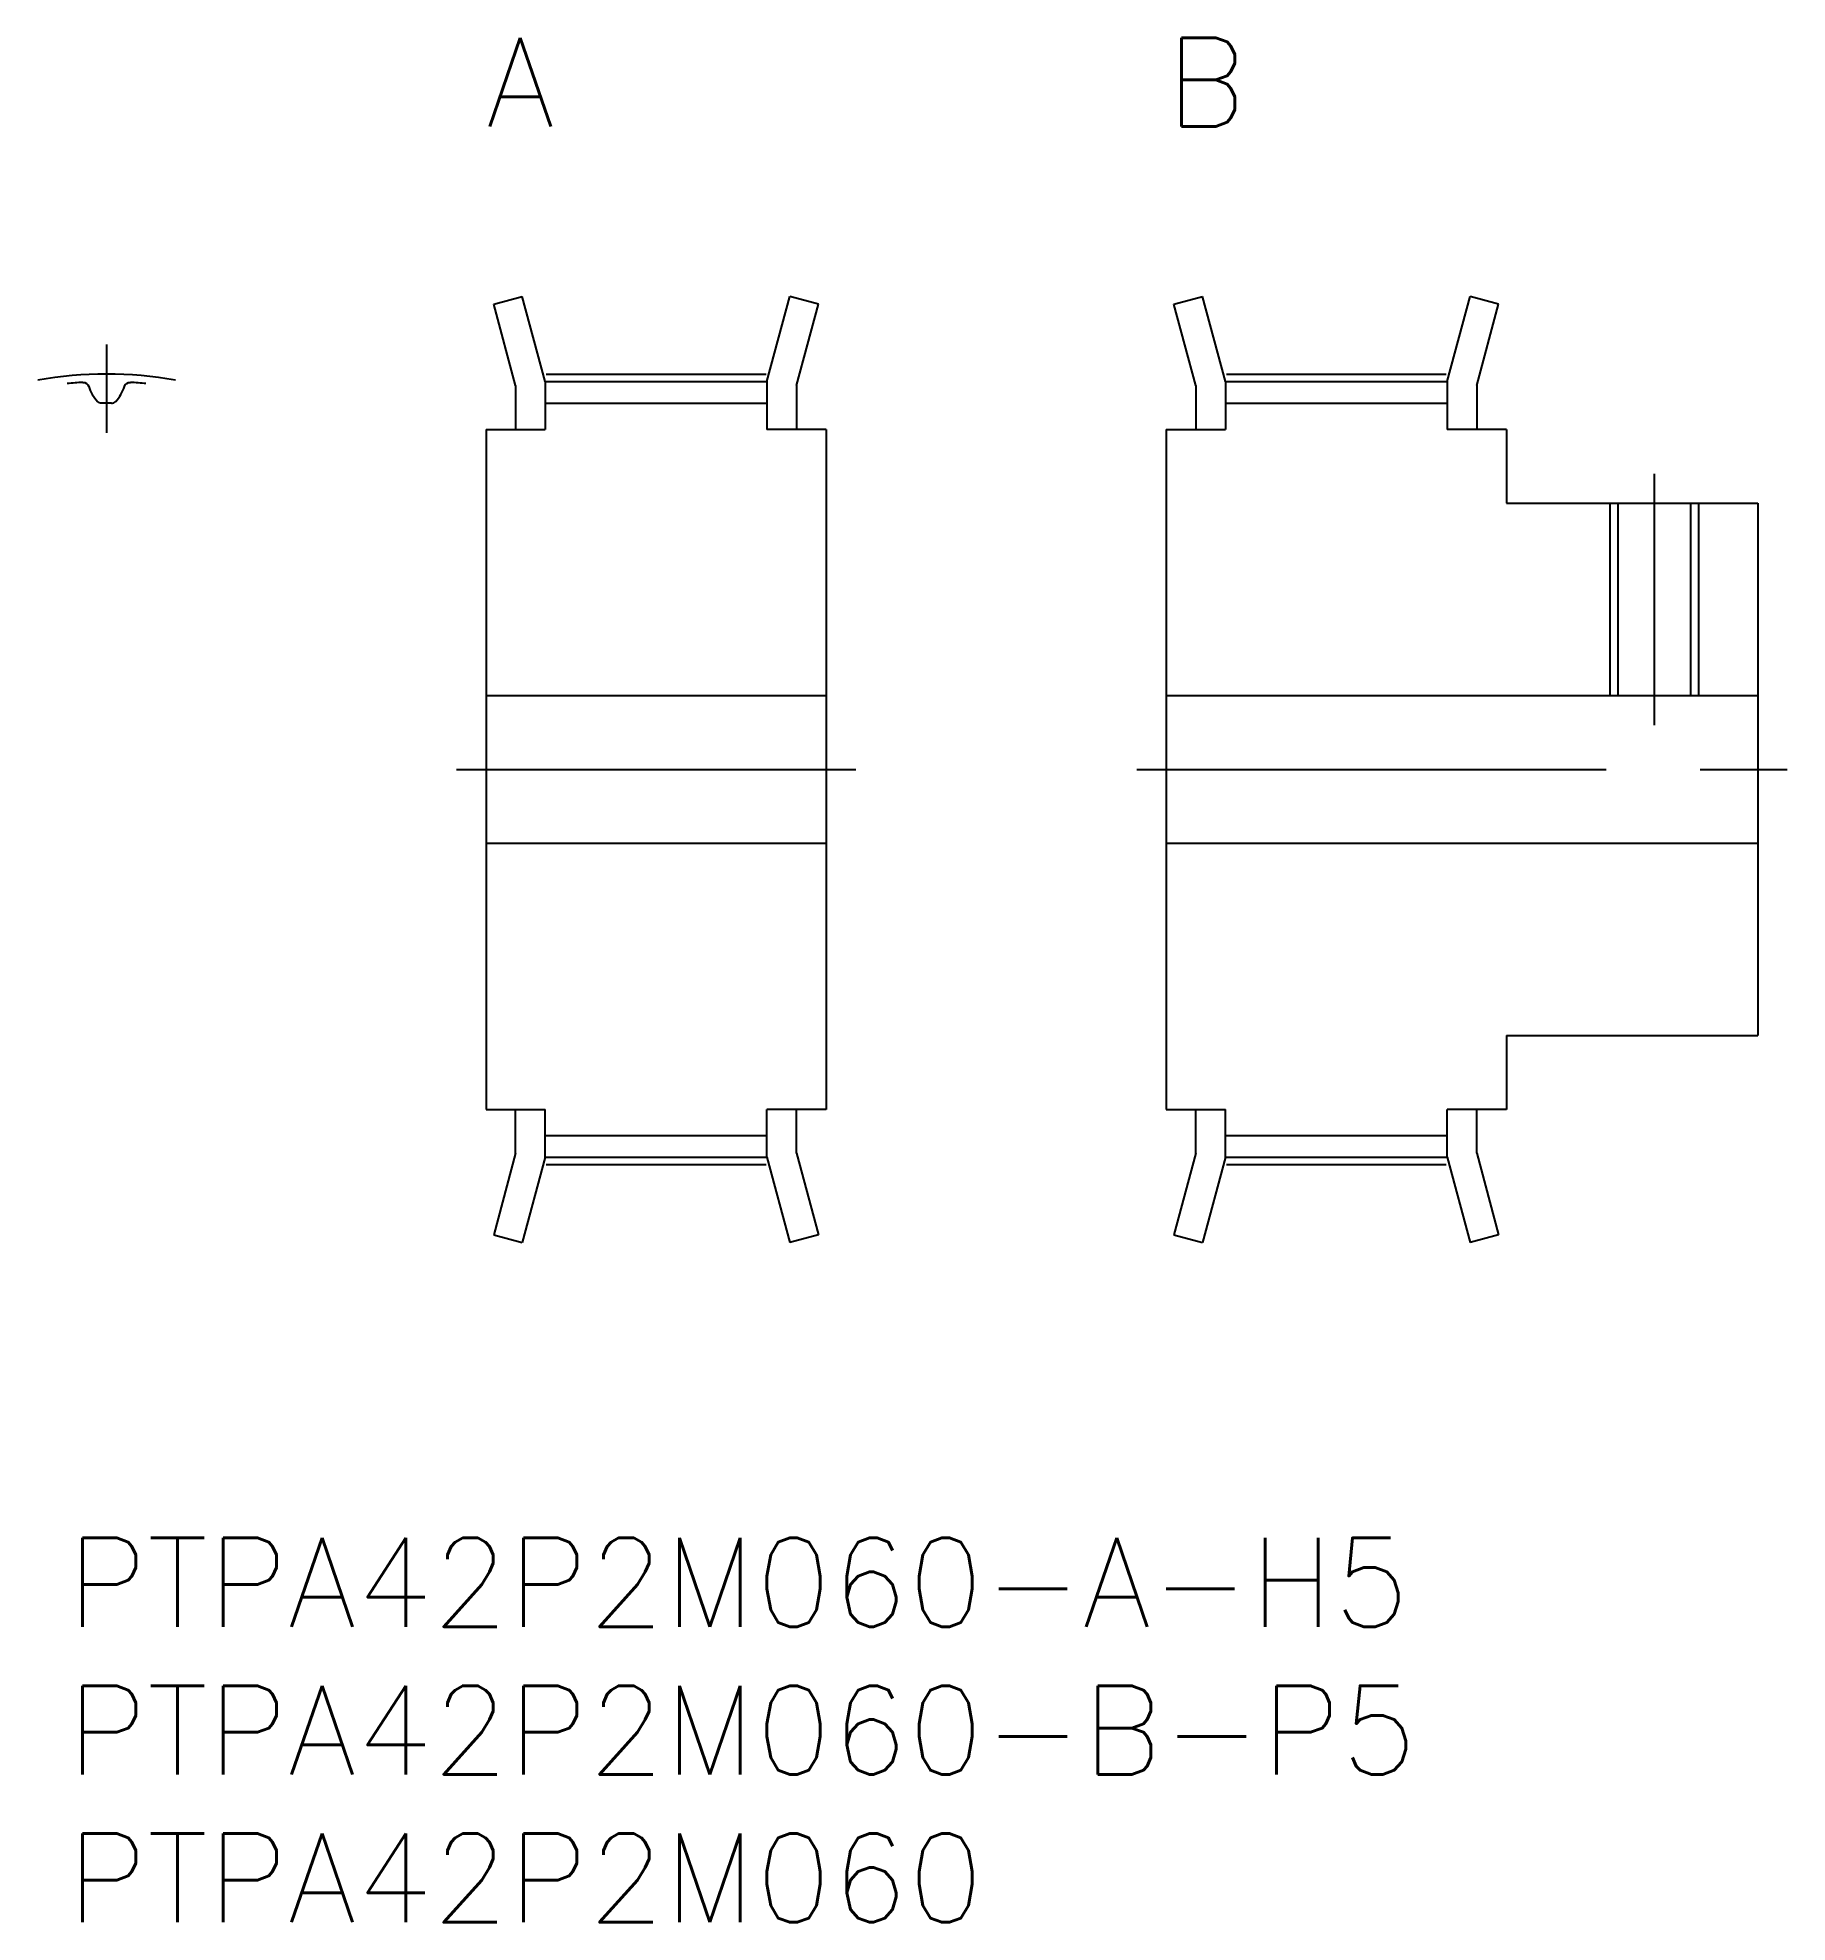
# Model space of a CAD drawing. Extents: x -1 to 58.2, y -13 to 50.8.
import ezdxf

# ---------------------------------------------------------------- set-up
doc = ezdxf.new("R2010")
doc.units = 0
doc.header["$LTSCALE"] = 0.5
doc.linetypes.add('CENTER', pattern=[50.8, 31.75, -6.35, 6.35, -6.35])
for name, color, linetype in [('MSM_CENTER', 1, 'CENTER'), ('MSM_CONTINUOUS', 7, 'CONTINUOUS'), ('MSM_NARROW', 5, 'CONTINUOUS'), ('MSM_PART_NUMBER', 7, 'CONTINUOUS')]:
    doc.layers.add(name, color=color, linetype=linetype)
doc.styles.get("Standard").update_dxf_attribs({"font": 'txt.shx', "height": 3, "bigfont": 'bigfont.shx'})

# ---------------------------------------------------------------- blocks, each defined once
blk = doc.blocks.new('*U41')
at = {"layer": 'MSM_PART_NUMBER'}
blk.add_text('B', height=3, dxfattribs=at).set_placement((37.16, 47.75))
blk = doc.blocks.new('*U42')
at = {"layer": 'MSM_PART_NUMBER'}
blk.add_text('A', height=3, dxfattribs=at).set_placement((14.16, 47.75))
blk = doc.blocks.new('*U43')
at = {"layer": 'MSM_PART_NUMBER'}
blk.add_text('PTPA42P2M060-A-H5', height=3, dxfattribs=at).set_placement((0, -3))
blk = doc.blocks.new('*U44')
at = {"layer": 'MSM_PART_NUMBER'}
blk.add_text('PTPA42P2M060-B-P5', height=3, dxfattribs=at).set_placement((0, -8))
blk = doc.blocks.new('*U45')
at = {"layer": 'MSM_PART_NUMBER'}
blk.add_text('PTPA42P2M060', height=3, dxfattribs=at).set_placement((0, -13))

msp = doc.modelspace()

# ---------------------------------------------------------------- linework, layer by layer
at = {"layer": 'MSM_CENTER'}
for p, q in [((1.33, 40.37), (1.33, 37.385)), ((16.192, 39.37), (23.628, 39.37)), ((39.192, 39.37), (46.628, 39.37)), ((53.66, 36), (53.66, 27.5)), ((13.16, 26), (26.66, 26)), ((36.16, 26), (58.16, 26)), ((16.192, 12.63), (23.628, 12.63)), ((39.192, 12.63), (46.628, 12.63))]:
    msp.add_line(p, q, dxfattribs=at)
msp.add_arc((1.33, 26), 13.37, 79.96378, 100.03622, dxfattribs=at)
at = {"layer": 'MSM_CONTINUOUS'}
for p, q in [((14.421, 41.741), (15.387, 42)), ((15.16, 38.983), (14.421, 41.741)), ((16.16, 39.115), (15.387, 42)), ((23.66, 39.115), (24.433, 42)), ((25.399, 41.741), (24.433, 42)), ((24.66, 38.983), (25.399, 41.741)), ((37.421, 41.741), (38.387, 42)), ((38.16, 38.983), (37.421, 41.741)), ((39.16, 39.115), (38.387, 42)), ((46.66, 39.115), (47.433, 42)), ((48.399, 41.741), (47.433, 42)), ((47.66, 38.983), (48.399, 41.741)), ((15.16, 38.983), (15.16, 37.5)), ((16.16, 39.115), (16.16, 37.5)), ((16.16, 39.115), (23.66, 39.115)), ((23.66, 39.115), (23.66, 37.5)), ((24.66, 38.983), (24.66, 37.5)), ((38.16, 38.983), (38.16, 37.5)), ((39.16, 39.115), (39.16, 37.5)), ((39.16, 39.115), (46.66, 39.115)), ((46.66, 39.115), (46.66, 37.5)), ((47.66, 38.983), (47.66, 37.5)), ((16.16, 38.385), (23.66, 38.385)), ((39.16, 38.385), (46.66, 38.385)), ((14.16, 37.5), (16.16, 37.5)), ((14.16, 37.5), (14.16, 14.5)), ((25.66, 37.5), (23.66, 37.5)), ((25.66, 37.5), (25.66, 14.5)), ((37.16, 37.5), (39.16, 37.5)), ((37.16, 37.5), (37.16, 14.5)), ((48.66, 37.5), (46.66, 37.5)), ((48.66, 37.5), (48.66, 35)), ((48.66, 35), (57.16, 35)), ((52.431, 35), (52.431, 28.5)), ((54.89, 35), (54.89, 28.5)), ((57.16, 35), (57.16, 17)), ((14.16, 28.5), (25.66, 28.5)), ((37.16, 28.5), (57.16, 28.5)), ((14.16, 23.5), (25.66, 23.5)), ((37.16, 23.5), (57.16, 23.5)), ((48.66, 17), (57.16, 17)), ((48.66, 17), (48.66, 14.5)), ((14.16, 14.5), (16.16, 14.5)), ((15.16, 13.017), (15.16, 14.5)), ((16.16, 12.885), (16.16, 14.5)), ((23.66, 12.885), (23.66, 14.5)), ((25.66, 14.5), (23.66, 14.5)), ((24.66, 13.017), (24.66, 14.5)), ((37.16, 14.5), (39.16, 14.5)), ((38.16, 13.017), (38.16, 14.5)), ((39.16, 12.885), (39.16, 14.5)), ((46.66, 12.885), (46.66, 14.5)), ((48.66, 14.5), (46.66, 14.5)), ((47.66, 13.017), (47.66, 14.5)), ((16.16, 13.615), (23.66, 13.615)), ((39.16, 13.615), (46.66, 13.615)), ((15.16, 13.017), (14.421, 10.259)), ((16.16, 12.885), (15.387, 10)), ((16.16, 12.885), (23.66, 12.885)), ((23.66, 12.885), (24.433, 10)), ((24.66, 13.017), (25.399, 10.259)), ((38.16, 13.017), (37.421, 10.259)), ((39.16, 12.885), (38.387, 10)), ((39.16, 12.885), (46.66, 12.885)), ((46.66, 12.885), (47.433, 10)), ((47.66, 13.017), (48.399, 10.259)), ((14.421, 10.259), (15.387, 10)), ((25.399, 10.259), (24.433, 10)), ((37.421, 10.259), (38.387, 10)), ((48.399, 10.259), (47.433, 10))]:
    msp.add_line(p, q, dxfattribs=at)
for centre, radius, start, end in [((1.33, 26), 13.115, 93.52165, 95.8204), ((1.995, 39.353), 1.33, 197.6084, 222.91983), ((0.665, 39.353), 1.33, 317.08017, 342.3916), ((1.33, 26), 13.115, 84.1796, 86.47835), ((1.33, 26), 12.385, 89.26013, 90.73987), ((1.493, 38.584), 0.2, 269.26013, 317.08017)]:
    msp.add_arc(centre, radius, start, end, dxfattribs=at)
at = {"layer": 'MSM_CONTINUOUS', "extrusion": (0, 0, -1)}
for centre, start, end in [((-0.537, 38.891), 86.47835, 162.3916), ((-2.123, 38.891), 17.6084, 93.52165), ((-1.167, 38.584), 269.26013, 317.08017)]:
    msp.add_arc(centre, 0.2, start, end, dxfattribs=at)
at = {"layer": 'MSM_NARROW'}
for p, q in [((52.16, 35), (52.16, 28.5)), ((55.16, 35), (55.16, 28.5))]:
    msp.add_line(p, q, dxfattribs=at)

# ---------------------------------------------------------------- block references
at = {"layer": 'MSM_CONTINUOUS'}
for name in ['*U42', '*U41', '*U43', '*U44', '*U45']:
    msp.add_blockref(name, (0, 0), dxfattribs=at)

doc.saveas('drawing.dxf')
